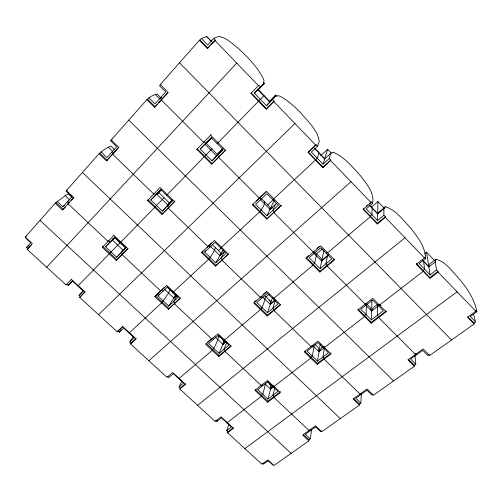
<?xml version="1.0" encoding="UTF-8"?>
<svg xmlns="http://www.w3.org/2000/svg" width="502" height="502" viewBox="0 0 502 502"><rect width="100%" height="100%" fill="white"/><g stroke="black" fill="none" stroke-linecap="round" stroke-linejoin="round"><path stroke-width="0.75" d="M233.261 427.717L227.971 431.758L227.619 432.818L261.912 464.206L267.911 459.92L273.973 465.486L308.805 440.875L302.637 435.096L315.532 425.872L321.738 431.733L359.426 405.095L353.113 399.002L367.094 389.012L373.444 395.193L414.363 366.272L407.9 359.834L423.104 348.965L429.605 355.504L474.183 323.997L473.938 323.062L475.582 321.901L470.305 316.448L476.9 311.742C474.654 299.336 467.375 288.832 459.606 279.219C452.478 272.065 446.222 261.718 435.868 259.245L435.171 262.031L436.614 269.919L430.126 274.895L419.214 263.613L425.683 258.568C425.338 246.871 417.896 237.358 411.025 228.535C403.42 220.46 396.316 210.3 385.385 206.667L383.873 208.663L383.923 215.22L377.567 220.547L377.906 201.559L371.493 207.019M267.378 381.683L270.628 384.745L270.54 389.175L273.621 386.797M377.378 224.017L377.391 223.321L363.266 208.732L363.216 209.384L377.378 224.017L385.341 217.366L385.335 216.682L383.923 215.22M274.927 300.503L270.296 304.413L270.39 301.012L265.244 296.017L265.069 299.343L262.119 307.619L260.488 309.59L224.563 339.967M371.223 322.328L386.157 310.92L386.17 311.805L371.191 323.238L371.223 322.328L357.92 309.063M371.373 319.874L360.725 309.251L372.616 299.97L383.315 310.732L371.373 319.874L371.976 300.234M227.28 422.602L261.291 396.342L261.58 395.331L262.828 394.365L265.652 383.064M377.567 220.547L366.259 208.851L372.584 203.448C374.687 192.73 366.554 184.083 360.762 176.102C352.642 167.116 344.585 156.944 333.102 152.206L330.711 153.355L324.668 158.933L314.302 148.19M363.216 209.384L371.129 202.607L371.16 201.967L369.466 203.417M366.46 305.913L366.058 314.572L364.584 315.714L364.54 316.605L324.487 347.541M359.426 405.095L359.482 404.041L360.869 403.062L361.333 393.505M260.425 199.74L270.02 209.34L270.12 207.263L261.385 198.51M330.711 153.355L329.268 158.481L323.062 164.185L311.328 152.05L317.502 146.264L319.272 141.457C317.703 129.943 307.933 121.628 300.955 113.019C294.272 106.518 287.546 99.672 278.924 95.775L275.592 96.014L269.706 101.969L257.877 89.707L263.726 83.671L263.92 80.151C258.279 67.488 248.044 57.642 238.168 48.211C232.075 43.756 226.371 37.148 218.395 36.514L213.607 38.416L207.759 44.954L201.44 38.422L199.463 40.26L160.257 84.543L167.988 92.324L154.578 107.271L146.91 99.628L111.212 139.958L118.71 147.255L106.468 160.897L99.026 153.719L66.383 190.597L73.662 197.468L62.443 209.968L55.22 203.203L25.257 237.057L32.323 243.545L27.133 249.325L65.994 284.891L66.76 284.138L68.128 285.387L72.884 280.631M264.667 201.804C264.428 205.669 261.9 209.07 259.59 211.969L221.514 247.317M308.805 440.875L308.975 439.771L310.255 438.867L311.667 429.681M324.273 348.313L322.949 356.953L324.248 358.215L324.104 359.175L360.066 394.032M317.49 361.133L328.459 352.737L318.017 342.571L307.098 351.093L317.49 361.133L320.314 344.083M317.264 364.396L331.019 353.897L317.923 341.153L304.25 351.833L317.264 364.396L317.427 363.423L331.144 352.944M319.868 272.065L334.508 259.835L334.633 259.07L320.031 271.275L319.868 272.065L306.063 258.304L306.264 257.545L308.485 255.643M179.132 378.382L212.252 350.377C215.339 346.173 217.711 341.015 218.709 335.738L223.729 340.481L222.951 344.322L215.013 336.842M320.107 268.702L331.778 258.919L320.696 247.775L309.081 257.695L320.107 268.702L324.01 249.933M274.927 387.488L272.925 395.262L274.186 396.448L273.929 397.471L309.05 430.509M267.629 402.278L280.304 392.608L267.522 380.535L254.928 390.374L267.629 402.278L267.899 401.255L280.549 391.598M267.886 399.115L278.001 391.372L267.804 381.746L257.746 389.596L267.886 399.115L271.726 384.72M317.502 146.264L316.022 144.727L308.115 152.476L322.811 167.655L330.586 160.533L330.73 160L329.268 158.481M322.811 167.655L330.73 160M269.706 101.969L269.819 101.592L258.191 89.538L257.877 89.707M323.062 164.185L327.63 149.245L331.427 153.192M275.278 300.711L272.812 308.335L274.148 309.634L273.879 310.493L311.045 346.518M267.202 316.065L280.624 304.852L267.083 291.668L253.748 303.082L267.202 316.065L267.491 315.2L280.323 304.469M267.478 312.796L278.19 303.823L267.384 293.319L256.735 302.417L267.478 312.796L272.536 297.724M227.971 431.758L226.735 430.622L228.73 424.73M157.164 192.837L156.687 194.192L167.869 205.042L172.249 200.605M215.483 247.687C214.04 252.029 211.361 255.926 208.499 259.396L173.573 291.819M215.565 420.394L216.814 421.536L217.341 420.086M308.115 152.476L316.022 144.727M226.891 342.339L224.011 349.223L225.316 350.452L224.94 351.375L261.191 385.48M218.79 356.514L231.146 346.185L217.95 333.723L205.682 344.221L218.79 356.514L219.186 355.579L230.951 345.746M112.837 238.739L112.291 240.031L123.166 250.285L126.19 247.222M219.104 353.339L228.962 345.075L218.433 335.141L208.637 343.512L219.104 353.339L224.745 340.118M266.725 219.079L281.264 205.368L266.725 219.079L252.424 204.822L252.77 204.195L267.033 218.42M275.542 204.245L272.68 210.501L274.105 211.932L273.816 212.578L313.292 252.117M378.044 305.291L377.435 306.622L377.316 315.325L378.646 316.655L378.64 317.553L415.461 354.431M267.02 215.709L278.397 205.249L266.913 193.703L255.606 204.314L267.02 215.709L274.261 200.329M227.619 432.818L233.505 428.319L221.031 416.861L215.182 421.435L179.823 389.069L180.293 388.096L185.445 383.792M180.293 388.096L179.019 386.929L181.994 380.842M170.184 289.936L168.59 293.093L161.613 302.919L129.466 332.763M224.632 251.521L220.962 258.053L222.348 259.402L221.934 260.143L260.375 297.404M203.059 250.937L201.528 252.669L215.44 266.098L228.354 253.893M205.475 250.805L204.665 252.086L215.772 262.822L223.013 250.14M210.608 245.993L209.817 247.254L208.424 245.898L207.972 246.607L168.195 208.048L168.754 207.433L167.317 206.04L172.299 200.599M164.016 287.646L154.829 296.563L168.371 309.251L180.331 297.937M177.269 295.722L173.504 301.689L174.853 302.957L174.345 303.779L211.781 339.001M159.165 294.122L157.923 295.923L168.735 306.076L175.92 294.799M179.823 389.069L185.558 384.281L172.688 372.465L166.997 377.335L130.526 343.952L136.117 338.486M131.122 343.067L129.805 341.868L133.557 336.353M272.988 385.586L270.54 389.175L265.602 384.519M163.545 290.194L162.661 291.48L161.299 290.2L160.753 290.991L122.061 254.596L122.714 253.886L121.321 252.575L126.109 247.417M122.883 326.325L117.92 330.987L119.244 332.198L120.988 329.801M85.221 291.725L79.655 297.391L117.292 331.841L117.92 330.987M369.685 205.588L377.686 213.877L379.292 211.806L385.385 206.667M264.014 95.575L217.134 143.654M216.531 155.789L217.504 154.547L206.196 143.214L205.029 144.275L216.531 155.789L222.988 149.251M272.536 99.584L266.499 105.696L254.313 93.096L260.318 86.902L258.781 85.309L250.925 93.41L266.179 109.166L274.054 101.166L272.536 99.584L275.592 96.014M266.179 109.166L274.054 101.166M266.499 105.696L275.611 95.11L276.677 96.215M167.869 205.042L169.563 203.084L158.563 192.398L156.687 194.192L161.035 189.7L155.783 194.858L154.34 193.452L153.737 194.036L112.548 154.114L113.27 153.631L111.783 152.188M328.741 254.727L327.36 256.302L325.911 263.832L327.291 265.207L327.147 265.985L365.261 304.156L365.305 303.29L366.642 304.632M157.402 193.709L158.563 192.398M211.662 164.185L225.523 150.198L210.589 135.176L211.06 134.724L196.84 149.408L211.662 164.185L225.417 150.249M55.22 203.203L65.216 195.667L68.435 193.897L72.301 197.543M99.026 153.719C102.54 150.656 106.487 147.776 110.929 146.132L114.544 149.64M100.984 151.874L106.92 157.615L116.69 146.709L110.71 140.893L111.94 139.5L111.212 139.958M146.91 99.628C149.822 97.181 153.235 94.47 157.201 94.125L160.922 97.852M31.626 244.606L27.999 248.647L26.6 247.36L30.735 242.742L25.1 237.571L26.135 236.398L25.257 237.057M57.153 201.371L62.919 206.78L71.874 196.778L66.069 191.3L67.193 190.032L66.383 190.597M199.463 40.26L207.37 48.424L215.189 40.053L213.607 38.416M63.754 208.801L65.273 207.106M67.808 204.289L69.841 202.017M71.378 200.311L73.938 197.455M106.468 160.897L118.899 147.35M154.578 107.271L157.251 104.617M158.789 102.904L161.857 99.484L160.326 97.953L161.663 97.187M162.372 98.907L168.07 92.563M207.37 48.424L209.968 45.877M211.009 44.709L215.189 40.053M221.903 150.349L217.523 155.243L218.997 156.724L218.552 157.233L259.465 198.208L259.798 197.593L261.235 199.037M123.166 250.285L125.462 247.724L114.757 237.622L112.291 240.031L114.789 237.446L110.114 242.027L108.708 240.703L108.018 241.38L68.021 203.756L68.818 203.159L67.375 201.804L68.579 200.919M212.02 160.809L223.07 149.627L211.166 137.661L200.185 149L212.02 160.809L222.781 148.824M161.895 214.404L174.564 201.622L160.056 187.497L147.494 200.505L161.895 214.404L175.11 201.013M162.284 211.129L172.393 200.9L160.828 189.649L150.788 200.016L162.284 211.129L172.525 199.959M113.967 235.256L102.289 247.317L116.282 260.431L128.023 248.534M46.68 267.215L236.718 63.108M116.702 257.244L125.977 247.862L114.738 237.245L105.527 246.758L116.702 257.244L125.782 247.467M211.863 148.893L166.62 195.284M80.383 296.607L79.021 295.364L83.602 290.47M270.798 303.879L275.033 299.757M164.072 197.75L120.367 242.566M218.069 142.706L218.527 142.229M65.994 284.891L71.554 279.175M68.128 285.387L72.388 280.988L83.313 291.022L79.021 295.364M205.029 144.275L211.449 137.648M157.352 193.979L161.136 190.076M205.939 143.836L211.831 137.749M257.972 90.134L264.428 83.47L263.343 82.341M78.199 285.682L120.122 242.679L119.583 243.194M225.492 341.73L222.951 344.322L226.157 341.624M168.979 203.109L172.242 199.802M217.316 154.152L222.712 148.686M269.122 101.68L275.611 95.11M79.655 297.391L85.039 291.963L71.328 279.369M116.282 260.431L127.91 248.697L113.81 235.382M105.527 246.758L115.021 237.308M150.788 200.016L161.606 189.329M102.289 247.317L102.985 246.626L116.941 259.71M147.494 200.505L148.109 199.909L162.466 213.777M200.185 149L211.744 137.724M210.369 138.759L205.651 143.359L204.163 141.865L203.674 142.336L161.242 99.842L161.857 99.484M98.58 314.716L294.938 123.53M196.84 149.408L197.349 148.925L212.126 163.658M254.313 93.096L264.428 83.47M260.318 86.902L263.726 83.671M206.811 247.411L211.675 242.836M256.014 201.151L266.355 191.425M117.292 331.841L122.814 326.651L136.092 338.85L130.526 343.952M154.829 296.563L166.739 285.362L180.381 298.244L168.371 309.251M201.528 252.669L214.492 240.477L228.504 254.119L215.44 266.098M252.424 204.822L266.587 191.513L280.988 206.002M119.244 332.198L123.655 328.063L134.241 337.79L129.805 341.868M157.923 295.923L167.442 287L178.317 297.266L168.735 306.076M204.665 252.086L215.019 242.372L226.195 253.246L215.772 262.822M250.925 93.41L251.295 93.058L266.512 108.777M172.889 292.139L173.692 291.392M220.616 247.819L221.495 247.009M272.668 199.489L273.621 198.597M273.81 198.773L315.482 160.088L317.208 158.13L318.977 153.035L318.262 151.805M172.531 293.168L173.673 292.108M218.138 250.849L220.93 248.252M267.585 204.96L273.289 199.67M320.797 155.589L327.63 149.245M258.781 85.309L258.43 85.635L214.699 40.254M176.447 295.653L173.849 298.05L164.367 289.114M224.438 251.383L219.926 255.549L210.194 246.105M270.02 209.34L276.658 203.216M148.862 360.737L350.998 181.711M207.213 342.37L211.091 339.051M256.277 300.353L254.075 302.242L267.491 315.2M262.916 294.668L266.819 291.329M316.844 248.484L319.09 246.564M366.083 206.316L367.778 204.866M306.063 258.304L320.609 245.854L334.508 259.835M218.985 337.005L220.158 336.007M266.06 296.883L269.022 294.36M316.455 253.93L322.297 248.954M223.704 340.118L224.532 339.415M272.799 298.583L273.697 297.824M326.25 253.353L327.718 252.111M273.866 298.276L312.984 265.2L313.16 264.428L314.603 263.211L316.335 255.719L315.708 252.939L320.979 258.223L321.688 261.084L328.503 255.342M327.574 252.864L370.313 216.72L370.344 216.042L371.919 214.712L372.195 208.186L370.614 206.071M328.54 254.614L324.066 258.392L321.688 261.084L313.643 253.027M377.686 213.877L383.873 208.663M179.019 386.929L183.588 383.101L173.328 373.676L168.785 377.56L167.499 376.381M377.391 223.321L385.335 216.682M197.6 405.346L405.014 237.779M424.679 253.585L426.512 252.142L435.083 261.065M27.133 249.325L27.999 248.647M425.683 258.568L424.309 257.143L424.422 257.921L416.334 264.247L429.994 278.359L438.133 272.153L437.976 271.331L436.614 269.919M216.814 421.536L221.482 417.896L231.428 427.033L226.735 430.622M26.6 247.36L29.028 245.478M323.087 346.531L321.33 347.886L319.052 351.714L312.978 345.822M377.247 304.614L373.243 307.713L371.643 311.096L365.425 304.871M435.868 259.245L429.649 264.058L428.859 266.913L422.489 260.312M272.912 386.565L273.759 385.912M323.244 347.666L324.631 346.593M377.975 305.36L379.481 304.199M273.923 386.584L310.769 358.127L310.945 357.167L312.3 356.125L313.988 346.807L313.806 345.476M323.79 348.049L319.052 351.714L318.419 347.666L315.093 344.441M378.608 305.718L371.643 311.096L370.169 307.513L366.598 303.936M379.474 305.072L423.18 271.318L423.067 270.509L424.679 269.267L423.556 261.416M435.171 262.031L428.859 266.913L422.74 260.099M429.994 278.359L429.869 277.531L437.976 271.331M62.443 209.968L63.252 209.365L56.055 202.613M244.863 448.6L457.102 291.844M62.919 206.78L64.745 205.437M476.9 311.742L475.576 310.361L475.827 311.271L467.575 317.17L474.183 323.997M175.694 296.745L173.849 298.05L175.361 294.825L167.066 286.993M321.443 430.948L320.577 431.563L315.632 426.895L305.329 434.249L310.255 438.867M372.992 394.478L372.051 395.143L366.987 390.223L355.83 398.193L360.869 403.062M414.363 366.272L414.282 365.268L415.781 364.207L415.01 355.203M429.48 354.512L427.949 355.598L422.766 350.396L410.63 359.062L415.781 364.207M221.828 254.276L219.926 255.549L220.798 252.845L212.283 244.574M110.71 140.893L111.996 140.083M270.66 208.951L272.58 207.784M160.257 84.543L160.885 84.229L159.536 85.748L165.698 91.948L155.005 103.895L148.881 97.783M201.44 38.422L206.56 36.527L211.788 41.434M268.99 300.836L270.39 301.012M222.386 339.867L223.729 340.481M269.298 383.98L270.628 384.745M262.188 463.089L263.393 464.193L268.181 460.773L273.013 465.216M40.009 220.391L291.141 453.356M155.388 295.76L168.898 308.423M206.109 343.318L219.186 355.579M255.229 389.376L267.899 401.255M303.384 434.531L308.975 439.771M212.195 338.103L213.513 339.346M261.906 384.89L262.753 385.687M309.634 429.812L310.456 430.584M65.216 195.667L69.703 199.896M82.441 172.456L340.3 418.612M99.779 153.235L107.196 160.395M201.992 251.941L215.866 265.345M304.984 351.413L317.427 363.423M353.709 398.469L359.482 404.041M108.256 147.205L112.454 151.284M262.446 296.801L270.296 304.413M260.689 296.575L262.038 297.887M311.66 346.003L312.533 346.851M360.543 393.405L361.384 394.221M128.757 120.129L393.587 380.955M371.191 323.238L357.857 309.941L372.748 298.307L386.17 311.805M147.563 99.27L155.206 106.895M306.264 257.545L320.031 271.275M408.371 359.382L414.282 365.268M313.474 251.37L314.861 252.757M415.374 353.452L416.673 354.745M155.187 94.37L160.05 99.239M379.995 304.714L381.024 305.749M179.515 62.794L451.536 340.005M199.991 40.06L207.878 48.205M308.322 151.968L322.981 167.11M416.24 263.456L429.869 277.531M467.858 316.775L473.938 323.062M314.685 148.096L324.668 158.933M369.528 204.941L377.272 213.325M206.56 36.527L211.154 41.289M377.906 201.559L384.363 208.28M371.16 201.967L372.584 203.448M273.747 101.536L315.833 145.222M330.586 160.533L371.129 202.607M385.341 217.366L424.422 257.921M438.133 272.153L475.827 311.271M473.562 314.334L475.582 321.901M426.512 252.142L430.126 274.895"/></g></svg>
